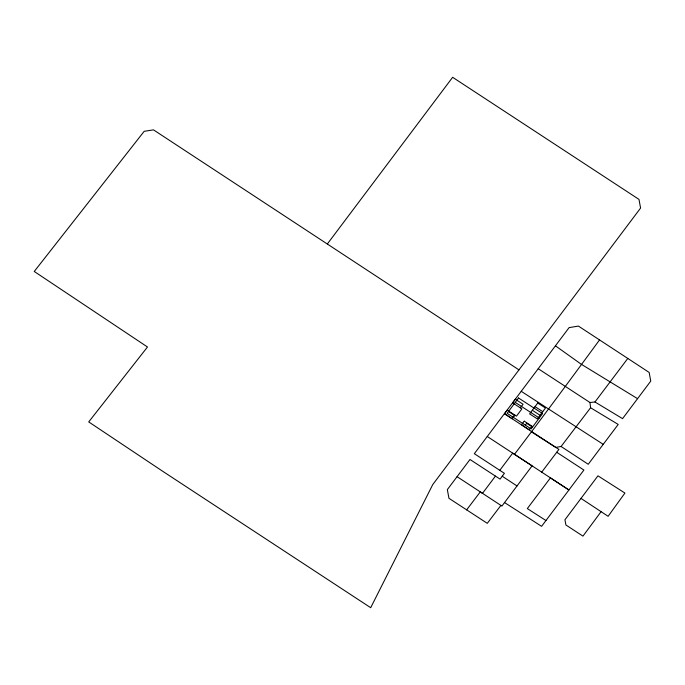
<?xml version="1.0" encoding="UTF-8"?>
<svg xmlns="http://www.w3.org/2000/svg" width="685" height="685" viewBox="0 0 685 685"><rect width="100%" height="100%" fill="white"/><g stroke="black" fill="none" stroke-linecap="round" stroke-linejoin="round"><path stroke-width="1.03" d="M538.222 368.71L589.973 402.506L594.965 401.984L622.554 418.638L650.75 381.117L649.157 372.434L578.405 326.077L569.098 327.627L474.337 453.693L504.408 473.326L500.076 479.123L469.987 459.489L447.348 489.604L448.949 498.303L487.283 523.331L500.915 505.402M601.087 511.678L582.952 536.124L565.904 524.975L564.937 519.778L597.962 475.835L624.925 493.063L608.109 516.302L581 498.406M512.954 417.105L514.332 415.256L508.493 411.471M514.949 415.136L512.243 418.766L504.52 413.749L507.225 410.118L516.481 416.137L521.893 408.876L512.628 402.866L515.334 399.235L523.057 404.244L520.352 407.875M525.318 425.128L526.697 423.287L532.528 427.072M514.486 454.318C543.196 416.437 571.436 378.24 599.546 339.923M327.447 243.843L452.639 77.294L638.985 199.395L640.578 208.069L432.749 484.578L370.696 607.706L162.456 471.109L88.725 421.917L147.481 346.995L34.25 271.466L144.175 131.315L153.491 129.859L518.965 369.874M495.435 476.118L482.505 493.337L457.066 476.674M499.785 470.338L512.688 453.145L532.117 465.86L501.908 506.061L480.288 491.881L466.639 509.854M556.717 452.28L583.894 470.047L541.604 526.328L504.545 502.559M561.083 446.492L590.581 407.755L618.204 424.435L588.244 464.267L561.083 446.492L555.8 447.399L504.417 413.68M594.965 401.984L627.803 358.435M541.715 472.145L558.909 449.386L531.286 431.781M637.564 398.661L581.274 364.249L555.432 345.822M603.228 444.342L521.234 391.315M545.954 520.531L527.322 508.578L550.44 477.873L568.935 489.981L487.266 436.491M535.036 406.642L542.76 411.651M532.331 410.264L540.054 415.281M515.257 402.395L539.283 417.996M502.233 476.229L517.012 485.965M589.973 402.506L590.59 407.738M518.528 398.002L507.123 413.32L531.149 428.921L542.554 413.603L518.528 398.002M524.222 421.155L521.516 424.786L529.24 429.803L531.945 426.173L524.222 421.155M537.742 403.011L529.625 413.894L537.357 418.912L545.465 408.02L537.742 403.011"/></g></svg>
